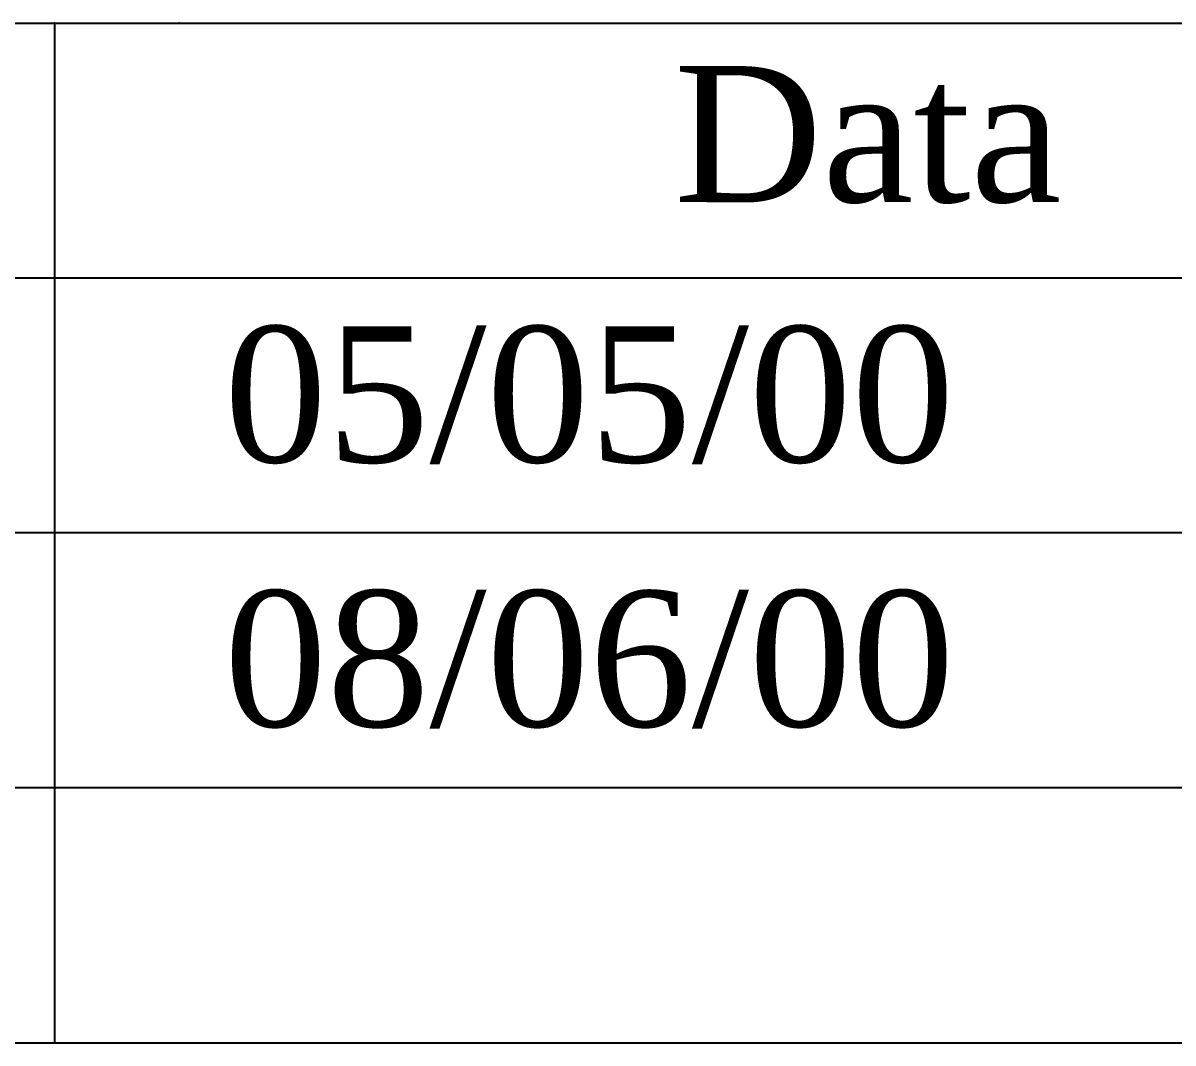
# Model space of a CAD drawing. Extents: x -15779 to -11579, y -7432 to -1492.
# Drawn here: x -14058 to -13635, y -7332.4 to -6957.4 of the extents above; entities that cross this region are included whole.
import ezdxf

# ---------------------------------------------------------------- set-up
doc = ezdxf.new("R2010")
doc.units = 0
doc.header["$LTSCALE"] = 40
doc.header["$MEASUREMENT"] = 0
doc.layers.add('FINA', color=7, linetype='CONTINUOUS')
doc.styles.add('FA', font='TIMES.TTF')

msp = doc.modelspace()

# ---------------------------------------------------------------- linework, layer by layer
at = {"layer": 'FINA'}
for p, q in [((-15422.537, -6957.424), (-11678.537, -6957.424)), ((-14046.404, -6957.424), (-14046.404, -7332.424)), ((-12742.27, -7051.174), (-15422.537, -7051.174)), ((-12742.27, -7144.924), (-15422.537, -7144.924)), ((-13394.337, -7238.674), (-15422.537, -7238.674)), ((-15422.537, -7332.424), (-11678.537, -7332.424))]:
    msp.add_line(p, q, dxfattribs=at)
for p in [(-14046.404, -6957.424), (-14000.537, -6957.424)]:
    msp.add_point(p, dxfattribs=at)

# ---------------------------------------------------------------- texts
at = {"layer": 'FINA', "style": 'FA'}
for s, p in [('Data', (-13818.556, -7023.263)), ('05/05/00', (-13983.999, -7118.918)), ('08/06/00', (-13983.999, -7216.118))]:
    msp.add_text(s, height=50, dxfattribs=at).set_placement(p)

doc.saveas('drawing.dxf')
